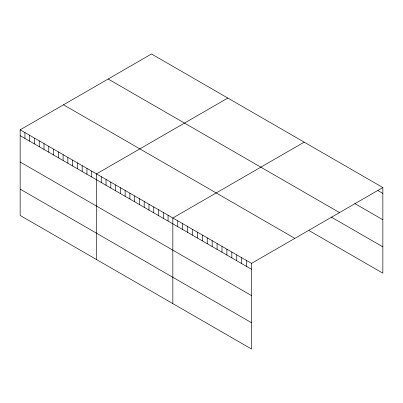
<?xml version="1.0" encoding="UTF-8"?>
<svg xmlns="http://www.w3.org/2000/svg" width="403" height="403" viewBox="0 0 403 403"><rect width="100%" height="100%" fill="white"/><g stroke="black" fill="none" stroke-linecap="round" stroke-linejoin="round"><path stroke-width="0.6" d="M20.15 129.821L251.497 263.391L251.497 349.013L20.15 215.449L20.15 129.821L151.503 53.987L382.85 187.551L382.85 273.179L309.106 230.602M227.846 98.065L96.493 173.9L96.493 259.522M304.194 142.143L172.837 217.978L172.837 303.6M251.497 263.391L382.85 187.551M377.933 190.574L382.85 193.415M354.826 203.555L382.85 219.736M108.155 79.013L339.502 212.577M331.231 217.051L382.85 246.853M63.498 104.795L294.845 238.364M20.15 135.685L251.497 269.249M20.15 162.006L251.497 295.57M20.15 189.123L251.497 322.692M246.581 260.55L246.581 266.413M241.664 257.713L241.664 263.572M236.747 254.877L236.747 260.736M231.831 252.036L231.831 257.9M226.914 249.2L226.914 255.059M221.998 246.359L221.998 252.223M217.081 243.523L217.081 249.381M212.169 240.682L212.169 246.545M207.253 237.846L207.253 243.704M202.336 235.009L202.336 240.868M197.42 232.168L197.42 238.032M192.503 229.332L192.503 235.191M187.586 226.491L187.586 232.355M182.67 223.655L182.67 229.514M177.753 220.814L177.753 226.677M168.066 215.222L168.066 221.086M163.296 212.467L163.296 218.33M158.525 209.711L158.525 215.575M153.755 206.961L153.755 212.819M148.979 204.205L148.979 210.064M144.209 201.45L144.209 207.308M139.438 198.694L139.438 204.553M134.667 195.939L134.667 201.802M129.897 193.183L129.897 199.047M125.121 190.428L125.121 196.291M120.351 187.677L120.351 193.536M115.58 184.922L115.58 190.78M110.81 182.166L110.81 188.025M106.039 179.411L106.039 185.269M101.264 176.655L101.264 182.519M91.723 171.144L91.723 177.008M86.952 168.389L86.952 174.252M82.182 165.638L82.182 171.497M77.406 162.883L77.406 168.741M72.636 160.127L72.636 165.986M67.865 157.371L67.865 163.235M63.095 154.616L63.095 160.48M58.324 151.86L58.324 157.724M53.549 149.105L53.549 154.969M48.778 146.354L48.778 152.213M44.008 143.599L44.008 149.458M39.237 140.843L39.237 146.702M34.467 138.088L34.467 143.947M29.691 135.332L29.691 141.196M24.921 132.577L24.921 138.441"/></g></svg>
